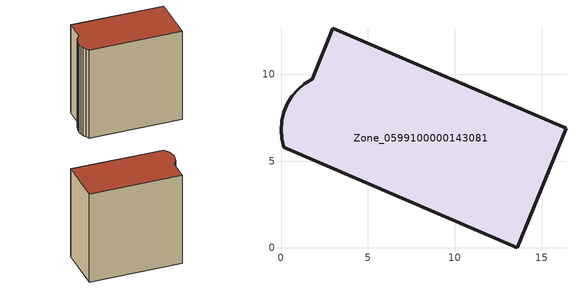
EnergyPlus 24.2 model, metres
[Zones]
Zone_0599100000143081
 floor ground (C_G): 1.35,9.44 1.79,9.7 2.97,12.65 16.4,6.9 13.59,0 0.17,5.8 0.05,6.3 0,6.81 0.04,7.32 0.15,7.82 0.35,8.29 0.62,8.72 0.96,9.11 z0
 wall outside (C_F): 1.79,9.7 1.35,9.44 0.96,9.11 0.62,8.72 0.35,8.29 0.15,7.82 0.04,7.32 0,6.81 0.05,6.3 0.17,5.8 13.59,0 16.4,6.9 2.97,12.65 1.79,9.7 z0:15.31
 roof outside (C_R): 13.59,0 16.4,6.9 2.97,12.65 1.79,9.7 1.35,9.44 0.96,9.11 0.62,8.72 0.35,8.29 0.15,7.82 0.04,7.32 0,6.81 0.05,6.3 0.17,5.8 z15.31
[BUILDING]
Pand.0599100000143081: North Axis=0; Terrain=City; Loads Convergence Tolerance Value=0.04; Temperature Convergence Tolerance Value=0.4; Solar Distribution=FullExterior; Maximum Number of Warmup Days=25; Minimum Number of Warmup Days=1
[Site:Location]
Rotterdam.The.Hague.AP_ZH_NLD Design_Conditions: Latitude=51.96; Longitude=4.45; Time Zone=1; Elevation=-4.5
[SITE:GROUNDTEMPERATURE:BUILDINGSURFACE]
18, 18, 18, 18, 18, 18, 18, 18, 18, 18, 18, 18
[MATERIAL] Thermal Absorptance=0.9; Solar Absorptance=0.7; Visible Absorptance=0.7
Name | Roughness | Thickness | Conductivity | Density | Specific Heat
G.TI.1946 | MediumSmooth | 0.15 | 1 | 540 | 1210
F.TI.1946 | Rough | 0.3 | 0.857143 | 1920 | 840
R.TI.1946 | MediumRough | 0.2 | 0.1 | 1500 | 1000
[CONSTRUCTION]
C_G: G.TI.1946
C_F: F.TI.1946
C_R: R.TI.1946
[ZONE]
Zone_0599100000143081: Type=1; Multiplier=1; Ceiling Height=Autocalculate; Volume=Autocalculate; Floor Area=autocalculate; Part of Total Floor Area=Yes
[ZONEINFILTRATION:DESIGNFLOWRATE]
Infil_Zone_0599100000143081: Zone or ZoneList or Space or SpaceList=Zone_0599100000143081; Schedule=AlwaysOn; Design Flow Rate Calculation Method=Flow/Area; Flow Rate per Floor Area=0.003; Constant Term Coefficient=1; Temperature Term Coefficient=0; Velocity Term Coefficient=0; Velocity Squared Term Coefficient=0
[HVACTEMPLATE:ZONE:IDEALLOADSAIRSYSTEM]
Zone_0599100000143081: Maximum Heating Supply Air Temperature=50; Minimum Cooling Supply Air Temperature=13; Maximum Heating Supply Air Humidity Ratio=0.0156; Minimum Cooling Supply Air Humidity Ratio=0.0077; Heating Limit=NoLimit; Cooling Limit=NoLimit; Dehumidification Control Type=ConstantSensibleHeatRatio; Cooling Sensible Heat Ratio=0.7; Dehumidification Setpoint=60; Humidification Control Type=None; Humidification Setpoint=30; Outdoor Air Method=None; Outdoor Air Flow Rate per Person=0.00944; Outdoor Air Flow Rate per Zone Floor Area=0; Outdoor Air Flow Rate per Zone=0; Demand Controlled Ventilation Type=None; Outdoor Air Economizer Type=NoEconomizer; Heat Recovery Type=None; Sensible Heat Recovery Effectiveness=0.7; Latent Heat Recovery Effectiveness=0.65
[ZONECONTROL:THERMOSTAT]
ThermostatControl_Zone_0599100000143081: Zone or ZoneList=Zone_0599100000143081; Control Type Schedule=DualSetpointControlType; Control 1=Thermostat_Zone_0599100000143081; Temperature Difference Between Cutout And Setpoint=0
[THERMOSTATSETPOINT:DUALSETPOINT]
Thermostat_Zone_0599100000143081: Heating Setpoint Temperature Schedule=HeatingSetpoint_Zone_0599100000143081; Cooling Setpoint Temperature Schedule=CoolingSetpoint_Zone_0599100000143081
[SCHEDULE:COMPACT]
HeatingSetpoint_Zone_0599100000143081: Through: 12/31, For: AllDays, Until: 24:00, 21
CoolingSetpoint_Zone_0599100000143081: Through: 12/31, For: AllDays, Until: 24:00, 24
DualSetpointControlType: Through: 12/31, For: AllDays, Until: 24:00, 4
AlwaysOn: Through: 12/31, For: AllDays, Until: 24:00, 1
